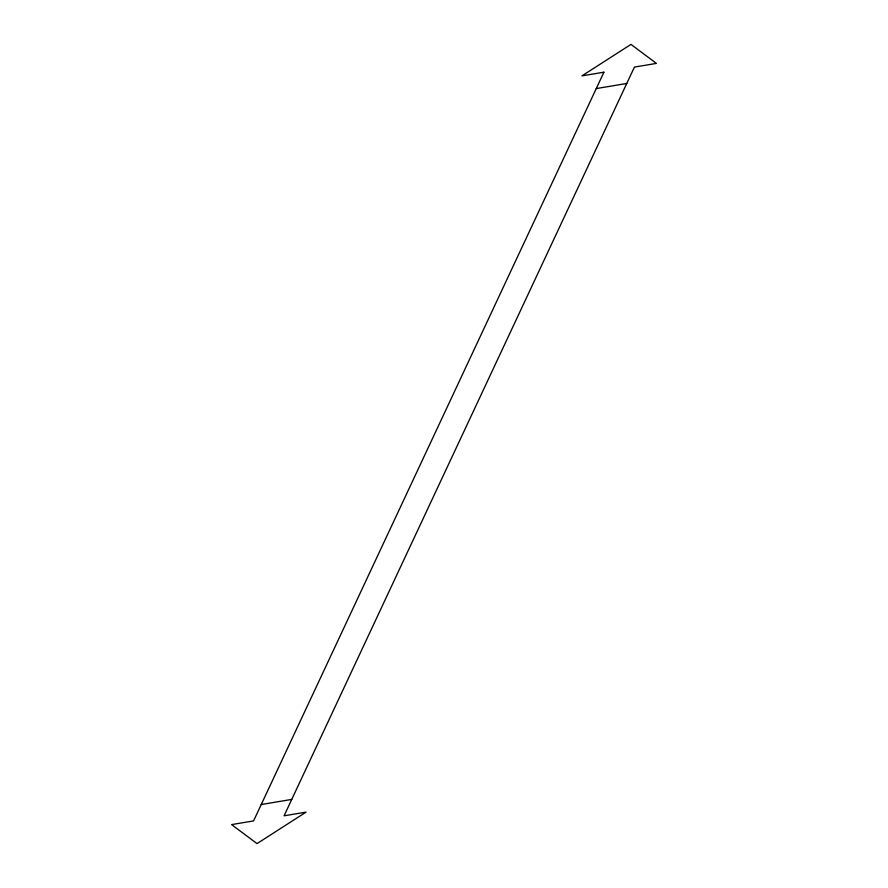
<?xml version="1.0" encoding="UTF-8"?>
<svg xmlns="http://www.w3.org/2000/svg" width="888" height="888" viewBox="0 0 888 888"><rect width="100%" height="100%" fill="white"/><g stroke="black" fill="none" stroke-linecap="round" stroke-linejoin="round"><path stroke-width="1.33" d="M596.248 88.578L626.762 83.472M261.239 804.528L291.752 799.422M603.918 72.194L253.568 820.923L231.602 824.597L257.021 843.6L306.049 812.132L284.082 815.806L634.432 67.077L656.399 63.403L630.98 44.4L581.951 75.868L603.918 72.194"/></g></svg>
